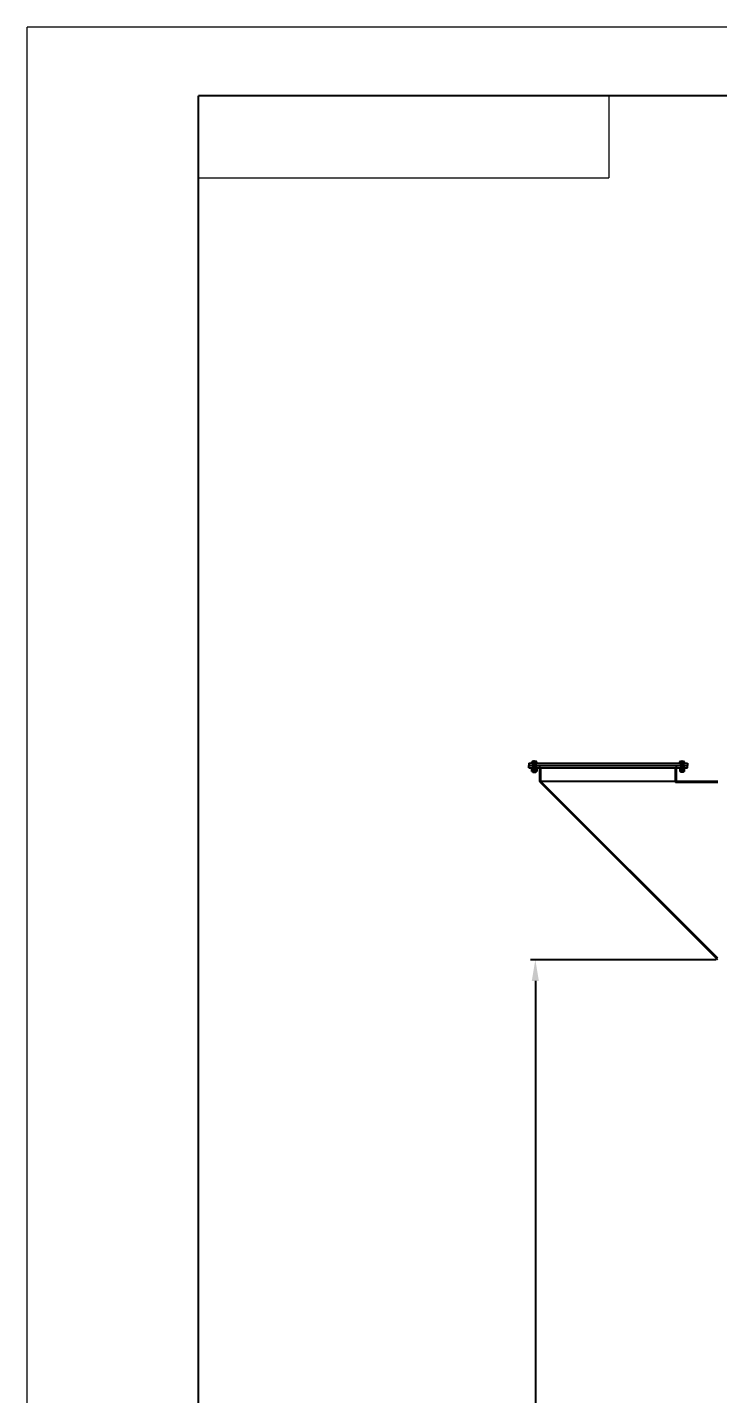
# Model space of a CAD drawing. Header units: millimetres. Extents: x -5488 to 14225, y -250 to 10250.
# Drawn here: x -625 to 1898, y 5259 to 10250 of the extents above; entities that cross this region are included whole.
import ezdxf
from ezdxf.enums import TextEntityAlignment as Align

# ---------------------------------------------------------------- set-up
doc = ezdxf.new("R2010")
doc.units = ezdxf.units.MM
doc.header["$LTSCALE"] = 250
doc.linetypes.add('CENTER', pattern=[2, 1.25, -0.25, 0.25, -0.25])
doc.linetypes.add('DASHED', pattern=[0.75, 0.5, -0.25])
doc.layers.get('0').update_dxf_attribs({"lineweight": 25})
for name, color, linetype, lineweight in [('1轮廓实线层', 7, 'Continuous', 25), ('2细线层', 4, 'Continuous', 9), ('3中心线层', 1, 'CENTER', 15), ('4虚线层', 6, 'DASHED', 9), ('6文字层', 3, 'Continuous', 20), ('尺寸线层', 3, 'Continuous', 18)]:
    doc.layers.add(name, color=color, linetype=linetype, lineweight=lineweight)
doc.layers.add('图框层', color=7, linetype='Continuous')
doc.styles.add('PC_TEXTSTYLE', font='isocp.shx', dxfattribs={"width": 0.8, "bigfont": 'hzfs.shx'})
doc.styles.add('标准', font='txt', dxfattribs={"width": 0.667, "bigfont": 'gbcbig.shx'})
doc.dimstyles.new('标准', dxfattribs={"dimscale": 35, "dimtxt": 3.8, "dimasz": 2.2, "dimexe": 0.5, "dimexo": 1.5, "dimgap": 1.63, "dimtad": 1, "dimdec": 0, "dimdsep": 46, "dimtxsty": '标准', "dimcen": 0, "dimdle": 6, "dimclrd": 6, "dimclre": 6, "dimclrt": 6, "dimaunit": 1, "dimazin": 2, "dimtfac": 1, "dimtdec": 0, "dimtmove": 0, "dimatfit": 3, "dimfxl": 0, "dimtolj": 1, "dimtzin": 0, "dimarcsym": 0})

# ---------------------------------------------------------------- blocks, each defined once
blk = doc.blocks.new('*D421')
at = {"layer": 'Defpoints', "color": 0}
for p in [(1944.6, 6844), (1231.3, 2701.5), (1970.6, 2701.5)]:
    blk.add_point(p, dxfattribs=at)
at = {"layer": '尺寸线层', "color": 6, "lineweight": -2}
for p, q in [((1892.1, 6844), (1213.8, 6844)), ((1231.3, 6767), (1231.3, 2778.5)), ((1918.1, 2701.5), (1213.8, 2701.5))]:
    blk.add_line(p, q, dxfattribs=at)
at = {"layer": '尺寸线层', "color": 6}
for points in [[(1218.4, 6767), (1244.1, 6767), (1231.3, 6844)], [(1218.4, 2778.5), (1244.1, 2778.5), (1231.3, 2701.5)]]:
    blk.add_solid(points, dxfattribs=at)
at = {"layer": '尺寸线层', "color": 6, "insert": (1107.7, 4769), "char_height": 133, "attachment_point": 5, "rotation": 90, "style": '标准', "bg_fill": 3, "box_fill_scale": 1.1, "bg_fill_color": 256, "bg_fill_true_color": 13158600, "bg_fill_transparency": 398240}
blk.add_mtext('\\A1;4143', dxfattribs=at)
blk = doc.blocks.new('PC_TYDH_BLOCK')
at = {"layer": '2细线层', "linetype": 'Continuous'}
for p in [(60, 0), (0, -12)]:
    blk.add_line(p, (60, -12), dxfattribs=at)
at = {"layer": '6文字层', "style": 'PC_TEXTSTYLE', "width": 1.815486}
blk.add_attdef('图样代号', text='', height=7, rotation=180, dxfattribs=at).set_placement((58.24, -2.4), (2.35, -2.4), align=Align.FIT)
blk = doc.blocks.new('*U429')
at = {"layer": '1轮廓实线层'}
for p, q in [((-10, -2), (-10, 0)), ((-10, 0), (0, 0)), ((10, 0), (0, 0)), ((10, -2), (10, 0)), ((0, -2), (-10, -2)), ((0, -2), (10, -2))]:
    blk.add_line(p, q, dxfattribs=at)
at = {"layer": '3中心线层'}
blk.add_line((0, -4.1), (0, 1.8), dxfattribs=at)
at = {"layer": '4虚线层'}
for p, q in [((-5.5, -2), (-5.5, 0)), ((5.5, -2), (5.5, 0))]:
    blk.add_line(p, q, dxfattribs=at)
blk = doc.blocks.new('*U430')
blk.add_line((-7.7, -2.6), (-7.7, -1.3))
at = {"layer": '1轮廓实线层'}
for p, q in [((-7.7, -2.6), (-7.7, 0)), ((-7.7, 0), (0.6, 0)), ((0, -2.6), (-0.7, 0)), ((7.7, 0), (0.6, 0)), ((0.6, 0), (1.3, -2.6)), ((7.7, -2.6), (7.7, 0)), ((0, -2.6), (-7.7, -2.6)), ((0, -2.6), (7.7, -2.6))]:
    blk.add_line(p, q, dxfattribs=at)
at = {"layer": '3中心线层'}
blk.add_line((0, -4.7), (0, 2.1), dxfattribs=at)
at = {"layer": '4虚线层'}
for p, q in [((-5.1, -2.6), (-5.1, 0)), ((5.1, -2.6), (5.1, 0))]:
    blk.add_line(p, q, dxfattribs=at)
blk = doc.blocks.new('*U431')
for p, q in [((-6.6, 0), (6.6, 0)), ((-8.8, -8.8), (-8.8, -0.7)), ((6.6, -9.5), (-6.6, -9.5)), ((-4.4, -8.8), (-4.4, -0.7)), ((4.4, -8.8), (4.4, -0.7)), ((8.8, -0.7), (8.8, -8.8))]:
    blk.add_line(p, q)
for centre, radius, start, end in [((-6.6, -3.7), 3.75, 54.0904, 125.9096), ((-6.6, -5.8), 3.75, 234.0904, 305.9096), ((0, -13.9), 13.9, 71.5934, 108.4066), ((0, 4.4), 13.9, 251.5934, 288.4066), ((6.6, -3.7), 3.75, 54.0904, 125.9096), ((6.6, -5.8), 3.75, 234.0904, 305.9096)]:
    blk.add_arc(centre, radius, start, end)
at = {"layer": '3中心线层'}
blk.add_line((0, -9.5), (0, 0), dxfattribs=at)

msp = doc.modelspace()

# ---------------------------------------------------------------- linework, layer by layer
for p, q in [((1207.6, 7561.69), (1207.6, 7553.69)), ((1207.6, 7561.69), (1787.6, 7561.69)), ((1207.6, 7553.69), (1787.6, 7553.69)), ((1207.6, 7545.69), (1207.6, 7553.69)), ((1207.6, 7553.69), (1787.6, 7553.69)), ((1207.6, 7545.69), (1787.6, 7545.69)), ((1247.6, 7545.69), (1247.6, 7553.69)), ((1247.6, 7495.69), (1247.6, 7545.69)), ((1251.6, 7495.69), (1251.6, 7545.69)), ((1743.6, 7495.69), (1743.6, 7545.69)), ((1747.6, 7545.69), (1747.6, 7553.69)), ((1747.6, 7495.69), (1747.6, 7545.69)), ((1787.6, 7561.69), (1787.6, 7553.69)), ((1787.6, 7545.69), (1787.6, 7553.69)), ((1247.6, 7495.69), (1248.77, 7492.86)), ((1251.6, 7495.69), (1248.77, 7492.86)), ((1897.6, 7495.69), (1743.6, 7495.69)), ((1743.6, 7495.69), (1743.6, 7491.69)), ((1897.6, 7491.69), (1743.6, 7491.69))]:
    msp.add_line(p, q)
at = {"layer": '1轮廓实线层'}
for p, q in [((1218.81, 7561.69), (1218.81, 7567.13)), ((1218.81, 7561.69), (1236.4, 7561.69)), ((1227.6, 7568.09), (1221.01, 7568.09)), ((1222.6, 7561.69), (1222.6, 7528.66)), ((1222.6, 7548.69), (1232.6, 7548.69)), ((1223.21, 7561.69), (1223.21, 7567.13)), ((1234.2, 7568.09), (1227.6, 7568.09)), ((1232, 7561.69), (1232, 7567.13)), ((1232.6, 7561.69), (1232.6, 7528.66)), ((1236.4, 7561.69), (1236.4, 7567.13)), ((1758.81, 7561.69), (1758.81, 7567.13)), ((1776.4, 7561.69), (1758.81, 7561.69)), ((1761.01, 7568.09), (1767.6, 7568.09)), ((1762.6, 7561.69), (1762.6, 7528.66)), ((1772.6, 7548.69), (1762.6, 7548.69)), ((1763.21, 7561.69), (1763.21, 7567.13)), ((1767.6, 7568.09), (1774.2, 7568.09)), ((1772, 7561.69), (1772, 7567.13)), ((1772.6, 7561.69), (1772.6, 7528.66)), ((1776.4, 7561.69), (1776.4, 7567.13)), ((1222.6, 7528.66), (1232.6, 7528.66)), ((1743.6, 7495.69), (1247.6, 7495.69)), ((1772.6, 7528.66), (1762.6, 7528.66))]:
    msp.add_line(p, q, dxfattribs=at)
for centre, radius, start, end in [((1221.01, 7565.1), 3, 42.82671, 137.17329), ((1227.6, 7557.54), 10.55, 65.3704, 114.6296), ((1234.2, 7565.1), 3, 42.82671, 137.17329), ((1761.01, 7565.1), 3, 42.82671, 137.17329), ((1767.6, 7557.54), 10.55, 65.3704, 114.6296), ((1774.2, 7565.1), 3, 42.82671, 137.17329)]:
    msp.add_arc(centre, radius, start, end, dxfattribs=at)
at = {"layer": '2细线层'}
for p, q in [((-625, -250), (-625, 10250)), ((14225, 10250), (-625, 10250)), ((1223.6, 7548.69), (1223.6, 7528.66)), ((1231.6, 7548.69), (1231.6, 7528.66)), ((1763.6, 7548.69), (1763.6, 7528.66)), ((1771.6, 7548.69), (1771.6, 7528.66))]:
    msp.add_line(p, q, dxfattribs=at)
at = {"layer": '3中心线层'}
for p, q in [((1227.6, 7546.47), (1227.6, 7572.64)), ((1227.6, 7546.47), (1227.6, 7572.64)), ((1227.6, 7560.92), (1227.6, 7534.74)), ((1227.6, 7560.92), (1227.6, 7534.74)), ((1767.6, 7546.47), (1767.6, 7572.64)), ((1767.6, 7546.47), (1767.6, 7572.64)), ((1767.6, 7546.47), (1767.6, 7572.64)), ((1767.6, 7546.47), (1767.6, 7572.64)), ((1767.6, 7560.92), (1767.6, 7534.74)), ((1767.6, 7560.92), (1767.6, 7534.74)), ((1767.6, 7560.92), (1767.6, 7534.74)), ((1767.6, 7560.92), (1767.6, 7534.74))]:
    msp.add_line(p, q, dxfattribs=at)
at = {"layer": '4虚线层'}
for p, q in [((1221.6, 7553.69), (1221.6, 7561.69)), ((1221.6, 7553.69), (1221.6, 7545.69)), ((1233.6, 7553.69), (1233.6, 7561.69)), ((1233.6, 7553.69), (1233.6, 7545.69)), ((1761.6, 7553.69), (1761.6, 7561.69)), ((1761.6, 7553.69), (1761.6, 7561.69)), ((1761.6, 7553.69), (1761.6, 7545.69)), ((1761.6, 7553.69), (1761.6, 7545.69)), ((1773.6, 7553.69), (1773.6, 7561.69)), ((1773.6, 7553.69), (1773.6, 7561.69)), ((1773.6, 7553.69), (1773.6, 7545.69)), ((1773.6, 7553.69), (1773.6, 7545.69))]:
    msp.add_line(p, q, dxfattribs=at)
at = {"layer": '图框层'}
for p in [(0, 0), (13975, 10000)]:
    msp.add_line(p, (0, 10000), dxfattribs=at)

# ---------------------------------------------------------------- block references
for name, p in [('*U429', (1227.6, 7545.69)), ('*U431', (1227.6, 7541.09)), ('*U430', (1227.6, 7543.69))]:
    msp.add_blockref(name, p)
at = {"xscale": -1}
for name, p in [('*U429', (1767.6, 7545.69)), ('*U431', (1767.6, 7541.09)), ('*U430', (1767.6, 7543.69))]:
    msp.add_blockref(name, p, dxfattribs=at)
at = {"layer": '图框层', "xscale": 25, "yscale": 25, "zscale": 25}
msp.add_blockref('PC_TYDH_BLOCK', (0, 10000), dxfattribs=at)

# ---------------------------------------------------------------- dimensions: what is measured, and where the dimension line sits
at = {"layer": '尺寸线层'}
dim = msp.add_linear_dim(base=(1231.27065941, 2701.53625611), p1=(1944.60286944, 6844.03625611), p2=(1970.60286944, 2701.53625611), angle=270, dimstyle='标准', override={"dimsah": 1, "dimtfill": 1, "dimtzin": 8}, dxfattribs=at)
dim.commit()
dim.dimension.update_dxf_attribs({"geometry": '*D421', "text_midpoint": (1231.27065941, 4769.03625611), "dimtype": 160})

# ---------------------------------------------------------------- next in the draw order: linework, layer by layer
for p, q in [((1897.6, 6844.04), (1248.77, 7492.86)), ((1897.6, 6849.69), (1251.6, 7495.69))]:
    msp.add_line(p, q)

doc.saveas('drawing.dxf')
